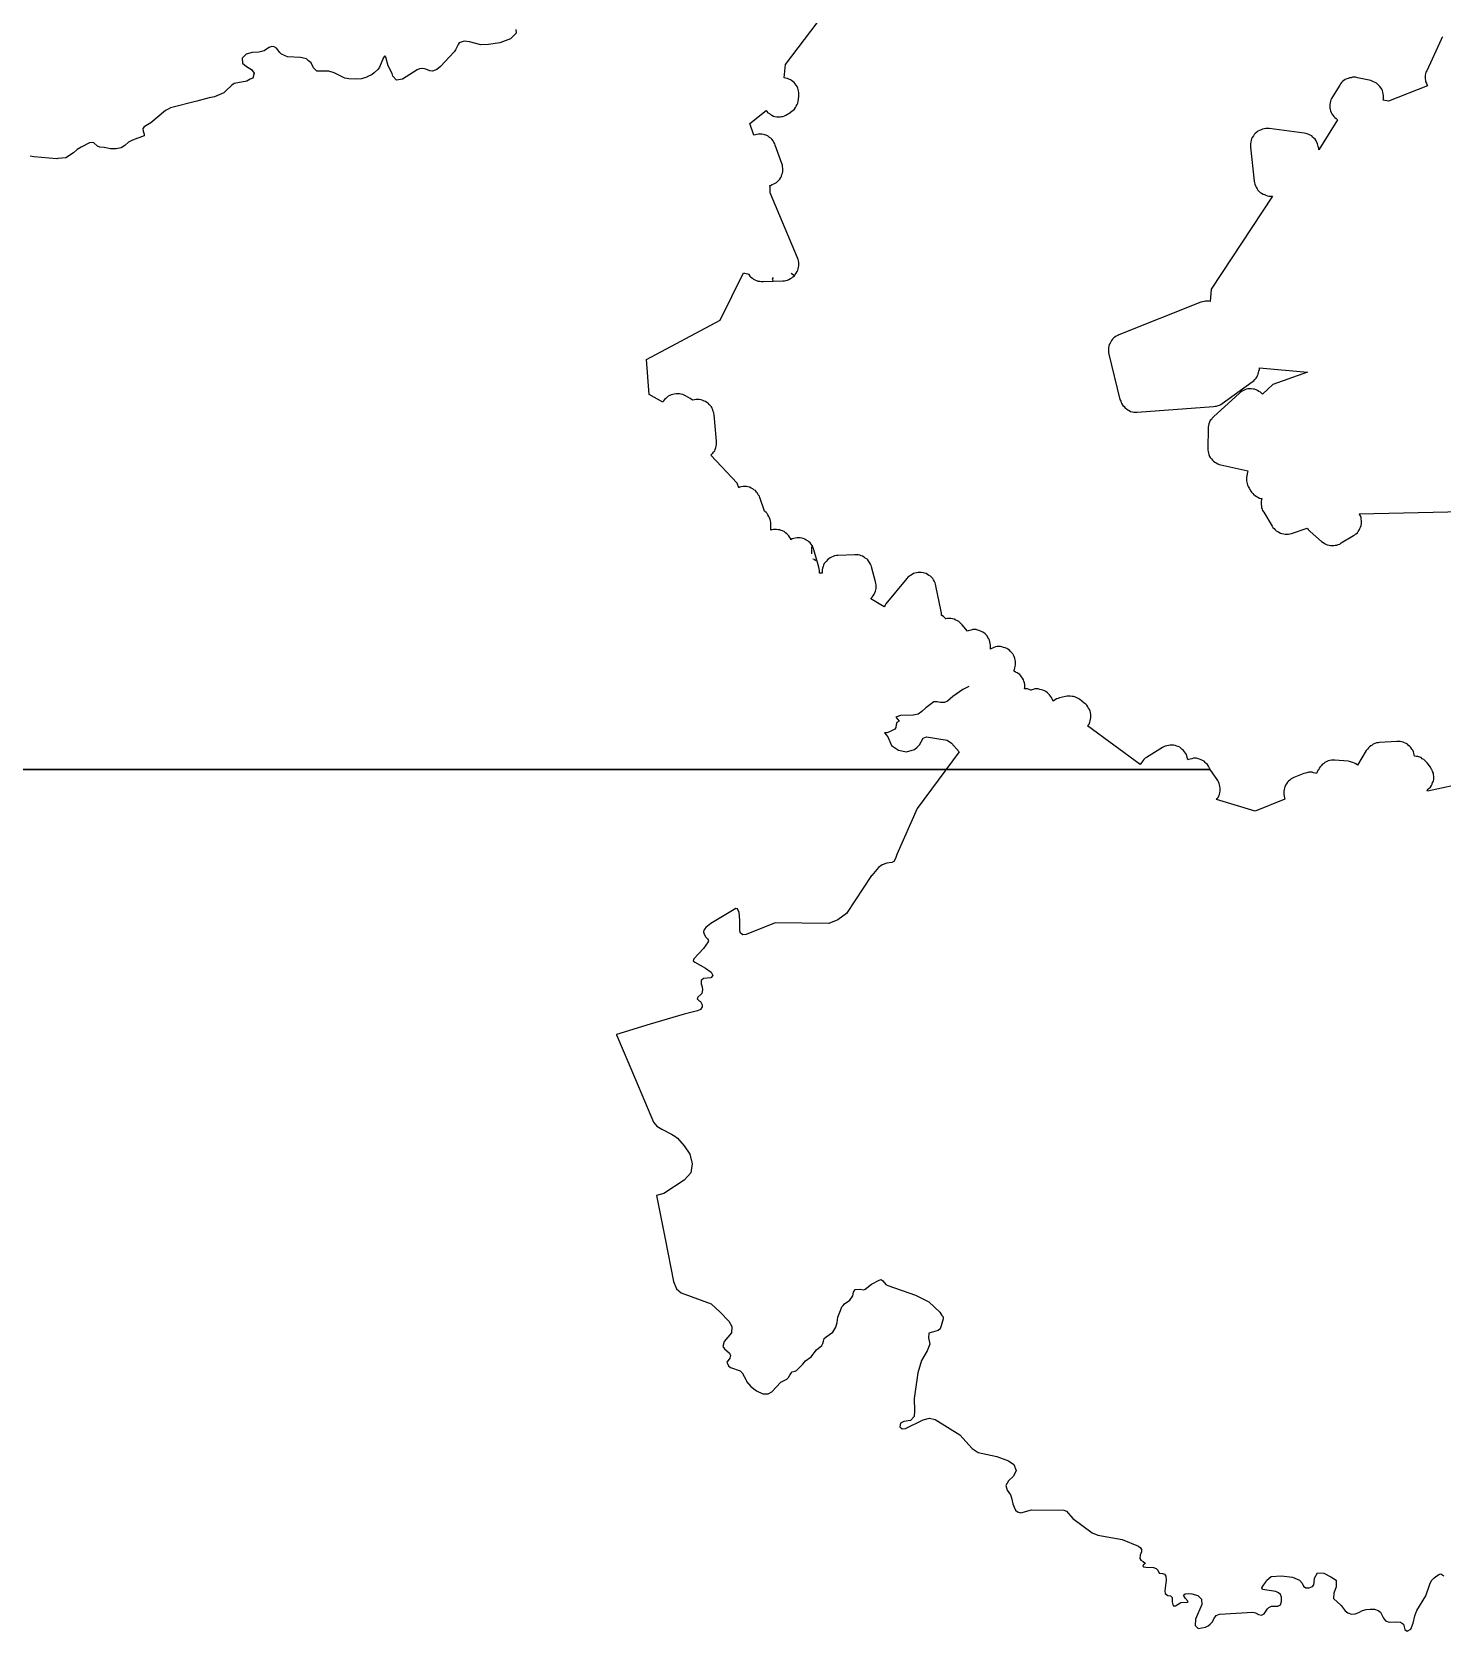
# Model space of a CAD drawing. Header units: metres. Extents: x 0 to 1325, y -1 to 773.
# Drawn here: x 817.72 to 855.96, y 176.7 to 220.07 of the extents above; entities that cross this region are included whole.
import ezdxf

# ---------------------------------------------------------------- set-up
doc = ezdxf.new("R2010")
doc.units = ezdxf.units.M

msp = doc.modelspace()

# ---------------------------------------------------------------- linework, layer by layer
at = {"layer": 'CUT'}
for points in [[(803.52, 200.068), (849.68, 200.068), (849.63, 200.158), (849.6, 200.198), (849.57, 200.228), (849.54, 200.258), (849.51, 200.288), (849.47, 200.308), (849.43, 200.328), (849.39, 200.348), (849.35, 200.358), (849.31, 200.368), (849.26, 200.368), (849.22, 200.368), (849.18, 200.358), (849.13, 200.348), (849.09, 200.338), (849.07, 200.328), (849.04, 200.428), (849.03, 200.468), (849.01, 200.508), (848.98, 200.548), (848.95, 200.578), (848.92, 200.608), (848.89, 200.638), (848.85, 200.668), (848.81, 200.688), (848.77, 200.698), (848.73, 200.718), (848.68, 200.728), (848.64, 200.728), (848.59, 200.728), (848.55, 200.718), (848.5, 200.708), (848.46, 200.698), (848.42, 200.678), (848.38, 200.658), (847.95, 200.388), (847.91, 200.368), (847.88, 200.338), (847.85, 200.298), (847.82, 200.268), (847.8, 200.228), (847.78, 200.198), (846.35, 201.248), (846.37, 201.268), (846.39, 201.298), (846.41, 201.348), (846.42, 201.388), (846.43, 201.428), (846.44, 201.478), (846.44, 201.518), (846.44, 201.558), (846.43, 201.608), (846.42, 201.648), (846.4, 201.688), (846.38, 201.728), (846.36, 201.768), (846.33, 201.808), (846.3, 201.838), (846.26, 201.868), (846.13, 201.968), (846.1, 201.988), (846.06, 202.008), (846.02, 202.028), (845.97, 202.048), (845.93, 202.048), (845.88, 202.058), (845.84, 202.058), (845.8, 202.058), (845.75, 202.048), (845.59, 202.008), (845.55, 201.988), (845.51, 201.978), (845.47, 201.958), (845.43, 201.928), (845.42, 201.918), (845.39, 201.978), (845.37, 202.018), (845.35, 202.058), (845.32, 202.088), (845.29, 202.118), (845.26, 202.148), (845.22, 202.178), (845.18, 202.198), (845.14, 202.218), (845.1, 202.228), (845.06, 202.238), (845.01, 202.248), (844.97, 202.248), (844.92, 202.248), (844.88, 202.238), (844.84, 202.228), (844.82, 202.218), (844.81, 202.218), (844.77, 202.238), (844.72, 202.248), (844.68, 202.248), (844.64, 202.248), (844.65, 202.288), (844.65, 202.328), (844.65, 202.368), (844.64, 202.418), (844.62, 202.458), (844.61, 202.498), (844.59, 202.538), (844.56, 202.578), (844.54, 202.608), (844.51, 202.638), (844.47, 202.668), (844.44, 202.688), (844.4, 202.708), (844.36, 202.728), (844.35, 202.738), (844.37, 202.778), (844.38, 202.818), (844.39, 202.858), (844.4, 202.908), (844.4, 202.948), (844.4, 202.998), (844.39, 203.038), (844.38, 203.078), (844.36, 203.128), (844.34, 203.168), (844.32, 203.198), (844.29, 203.238), (844.26, 203.268), (844.23, 203.298), (844.19, 203.328), (844.16, 203.348), (844.12, 203.368), (844.07, 203.378), (844.03, 203.388), (843.99, 203.398), (843.94, 203.398), (843.9, 203.398), (843.85, 203.388), (843.81, 203.378), (843.77, 203.358), (843.73, 203.338), (843.72, 203.328), (843.72, 203.348), (843.72, 203.398), (843.72, 203.438), (843.71, 203.478), (843.7, 203.528), (843.69, 203.568), (843.67, 203.608), (843.65, 203.648), (843.63, 203.688), (843.6, 203.718), (843.57, 203.748), (843.53, 203.778), (843.49, 203.798), (843.45, 203.818), (843.41, 203.838), (843.37, 203.848), (843.33, 203.858), (843.28, 203.858), (843.24, 203.858), (843.19, 203.848), (843.15, 203.838), (843.11, 203.828), (843.09, 203.818), (842.95, 203.988), (842.92, 204.018), (842.89, 204.048), (842.86, 204.078), (842.82, 204.098), (842.78, 204.118), (842.73, 204.138), (842.69, 204.148), (842.64, 204.158), (842.6, 204.158), (842.55, 204.158), (842.51, 204.148), (842.5, 204.158), (842.47, 204.188), (842.44, 204.218), (842.4, 204.238), (842.39, 204.238), (842.39, 204.258), (842.39, 204.308), (842.38, 204.348), (842.24, 205.048), (842.23, 205.088), (842.22, 205.128), (842.2, 205.168), (842.17, 205.208), (842.15, 205.248), (842.12, 205.278), (842.09, 205.308), (842.05, 205.328), (842.01, 205.358), (841.97, 205.378), (841.93, 205.388), (841.89, 205.398), (841.84, 205.408), (841.8, 205.408), (841.76, 205.408), (841.71, 205.398), (841.67, 205.388), (841.63, 205.378), (841.59, 205.358), (841.55, 205.328), (841.52, 205.308), (841.48, 205.278), (841.45, 205.248), (840.88, 204.558), (840.86, 204.518), (840.83, 204.478), (840.47, 204.698), (840.48, 204.708), (840.51, 204.738), (840.54, 204.778), (840.56, 204.818), (840.58, 204.858), (840.6, 204.898), (840.61, 204.938), (840.62, 204.978), (840.62, 205.028), (840.62, 205.068), (840.61, 205.118), (840.6, 205.158), (840.49, 205.558), (840.48, 205.598), (840.46, 205.638), (840.44, 205.678), (840.42, 205.708), (840.39, 205.748), (840.36, 205.778), (840.32, 205.798), (840.29, 205.828), (840.25, 205.848), (840.21, 205.858), (840.17, 205.878), (840.13, 205.888), (840.08, 205.888), (840.04, 205.888), (839.58, 205.868), (839.54, 205.868), (839.49, 205.858), (839.45, 205.838), (839.41, 205.828), (839.37, 205.808), (839.33, 205.778), (839.3, 205.748), (839.27, 205.718), (839.24, 205.688), (839.21, 205.648), (839.19, 205.608), (839.18, 205.568), (839.16, 205.528), (839.15, 205.478), (839.15, 205.438), (839.15, 205.388), (839.08, 205.388), (839.08, 205.418), (839.08, 205.458), (839.07, 205.508), (839.06, 205.548), (838.93, 206.018), (838.92, 206.058), (838.9, 206.098), (838.88, 206.138), (838.85, 206.178), (838.83, 206.208), (838.79, 206.238), (838.76, 206.268), (838.72, 206.288), (838.68, 206.308), (838.64, 206.328), (838.6, 206.338), (838.56, 206.348), (838.51, 206.348), (838.47, 206.348), (838.42, 206.338), (838.38, 206.328), (838.34, 206.318), (838.3, 206.298), (838.3, 206.318), (838.28, 206.358), (838.25, 206.398), (838.22, 206.428), (838.19, 206.458), (838.16, 206.488), (838.12, 206.518), (838.08, 206.538), (838.04, 206.548), (838, 206.568), (837.96, 206.568), (837.91, 206.578), (837.87, 206.578), (837.83, 206.578), (837.78, 206.568), (837.76, 206.558), (837.76, 206.718), (837.76, 206.758), (837.75, 206.808), (837.74, 206.848), (837.72, 206.888), (837.71, 206.928), (837.68, 206.968), (837.66, 207.008), (837.63, 207.038), (837.59, 207.068), (837.46, 207.438), (837.45, 207.478), (837.42, 207.518), (837.4, 207.558), (837.37, 207.588), (837.34, 207.628), (837.3, 207.648), (837.27, 207.678), (837.23, 207.698), (837.18, 207.718), (837.14, 207.728), (837.1, 207.738), (837.05, 207.738), (837.01, 207.738), (836.96, 207.728), (836.92, 207.718), (836.89, 207.708), (836.85, 207.828), (836.13, 208.588), (836.15, 208.608), (836.18, 208.638), (836.21, 208.678), (836.24, 208.708), (836.25, 208.748), (836.27, 208.798), (836.28, 208.838), (836.29, 208.878), (836.29, 208.928), (836.29, 208.968), (836.22, 209.688), (836.21, 209.738), (836.2, 209.778), (836.19, 209.818), (836.17, 209.858), (836.15, 209.898), (836.12, 209.928), (836.09, 209.968), (836.06, 209.998), (836.02, 210.018), (835.99, 210.048), (835.95, 210.058), (835.9, 210.078), (835.86, 210.088), (835.82, 210.098), (835.77, 210.098), (835.73, 210.098), (835.69, 210.088), (835.64, 210.078), (835.6, 210.108), (835.57, 210.128), (835.45, 210.198), (835.41, 210.218), (835.37, 210.238), (835.32, 210.248), (835.28, 210.258), (835.23, 210.258), (835.19, 210.258), (835.14, 210.248), (835.1, 210.238), (835.06, 210.228), (835.02, 210.208), (834.98, 210.188), (834.94, 210.158), (834.91, 210.128), (834.88, 210.098), (834.85, 210.068), (834.83, 210.028), (834.46, 210.238), (834.39, 211.188), (836.39, 212.248), (837.02, 213.538), (837.05, 213.528), (837.09, 213.518), (837.14, 213.508), (837.15, 213.508), (837.16, 213.488), (837.19, 213.448), (837.22, 213.418), (837.26, 213.388), (837.29, 213.368), (837.33, 213.348), (837.37, 213.328), (837.41, 213.308), (837.46, 213.308), (837.5, 213.298), (837.55, 213.298), (838.09, 213.318), (838.13, 213.318), (838.17, 213.328), (838.21, 213.338), (838.25, 213.358), (838.29, 213.378), (838.33, 213.398), (838.36, 213.428), (838.4, 213.458), (838.42, 213.488), (838.45, 213.528), (838.47, 213.568), (838.49, 213.608), (838.5, 213.648), (838.51, 213.688), (838.52, 213.728), (838.52, 213.778), (838.52, 213.818), (838.51, 213.858), (838.5, 213.898), (838.48, 213.938), (837.74, 215.708), (837.74, 215.818), (837.74, 215.858), (837.73, 215.908), (837.75, 215.908), (837.8, 215.928), (837.84, 215.948), (837.88, 215.968), (837.91, 215.988), (837.95, 216.018), (837.98, 216.048), (838, 216.078), (838.03, 216.118), (838.05, 216.158), (838.06, 216.198), (838.08, 216.238), (838.09, 216.288), (838.09, 216.328), (838.09, 216.368), (838.08, 216.418), (838.08, 216.458), (838.06, 216.498), (837.88, 216.998), (837.87, 217.038), (837.84, 217.078), (837.82, 217.118), (837.79, 217.158), (837.76, 217.188), (837.72, 217.208), (837.69, 217.238), (837.65, 217.258), (837.6, 217.278), (837.56, 217.288), (837.52, 217.298), (837.47, 217.298), (837.43, 217.298), (837.38, 217.288), (837.34, 217.278), (837.31, 217.268), (837.3, 217.268), (837.19, 217.588), (837.63, 217.938), (837.65, 217.908), (837.68, 217.878), (837.72, 217.858), (837.75, 217.828), (837.79, 217.808), (837.83, 217.788), (837.87, 217.778), (837.92, 217.768), (837.96, 217.768), (838.01, 217.768), (838.05, 217.778), (838.09, 217.778), (838.13, 217.798), (838.17, 217.808), (838.21, 217.838), (838.25, 217.858), (838.33, 217.918), (838.37, 217.948), (838.4, 217.978), (838.43, 218.018), (838.45, 218.058), (838.47, 218.098), (838.49, 218.138), (838.5, 218.188), (838.51, 218.238), (838.52, 218.338), (838.52, 218.378), (838.52, 218.418), (838.51, 218.468), (838.5, 218.508), (838.49, 218.548), (838.47, 218.588), (838.45, 218.628), (838.42, 218.658), (838.39, 218.698), (838.36, 218.728), (838.32, 218.748), (838.29, 218.768), (838.25, 218.788), (838.21, 218.808), (838.16, 218.818), (838.12, 218.828), (838.16, 219.188), (840.59, 222.398)], [(855.99, 219.938), (855.96, 219.908), (855.94, 219.868), (855.55, 219.018), (855.53, 218.978), (855.52, 218.938), (855.51, 218.888), (855.51, 218.848), (855.51, 218.798), (855.52, 218.758), (855.52, 218.718), (855.54, 218.678), (855.55, 218.638), (855.57, 218.608), (854.51, 218.188), (854.37, 218.218), (854.38, 218.258), (854.38, 218.298), (854.38, 218.348), (854.37, 218.388), (854.36, 218.428), (854.35, 218.478), (854.33, 218.518), (854.31, 218.548), (854.28, 218.588), (854.25, 218.618), (854.22, 218.648), (854.19, 218.678), (854.15, 218.698), (854.11, 218.718), (854.07, 218.738), (854.03, 218.748), (853.67, 218.828), (853.63, 218.838), (853.58, 218.838), (853.54, 218.838), (853.5, 218.828), (853.46, 218.828), (853.42, 218.808), (853.38, 218.798), (853.34, 218.778), (853.3, 218.748), (853.27, 218.728), (853.24, 218.698), (853.21, 218.658), (853.19, 218.628), (852.99, 218.308), (852.97, 218.268), (852.95, 218.228), (852.94, 218.188), (852.93, 218.148), (852.92, 218.098), (852.92, 218.058), (852.92, 218.008), (852.93, 217.968), (852.94, 217.928), (852.96, 217.888), (852.98, 217.848), (853, 217.808), (853.03, 217.778), (853.06, 217.748), (853.09, 217.718), (853.13, 217.688), (852.62, 216.868), (852.62, 216.918), (852.61, 216.958), (852.6, 216.998), (852.59, 217.038), (852.57, 217.078), (852.55, 217.118), (852.52, 217.158), (852.49, 217.188), (852.46, 217.218), (852.43, 217.248), (852.39, 217.268), (852.35, 217.288), (852.31, 217.308), (852.27, 217.318), (852.23, 217.328), (851.28, 217.448), (851.23, 217.448), (851.19, 217.448), (851.14, 217.438), (851.1, 217.428), (851.06, 217.418), (851.01, 217.398), (850.97, 217.378), (850.94, 217.348), (850.9, 217.318), (850.87, 217.288), (850.85, 217.248), (850.82, 217.208), (850.8, 217.168), (850.79, 217.128), (850.78, 217.088), (850.77, 217.038), (850.77, 216.998), (850.77, 216.948), (850.87, 216.018), (850.88, 215.978), (850.89, 215.938), (850.91, 215.898), (850.92, 215.858), (850.95, 215.818), (850.97, 215.778), (851, 215.748), (851.03, 215.718), (851.07, 215.698), (851.11, 215.668), (851.15, 215.658), (851.19, 215.638), (851.23, 215.628), (851.27, 215.618), (851.32, 215.618), (851.36, 215.618), (851.37, 215.618), (849.7, 213.088), (849.68, 212.758), (849.64, 212.768), (849.59, 212.768), (849.55, 212.768), (849.51, 212.758), (849.47, 212.748), (849.42, 212.738), (847.2, 211.858), (847.17, 211.838), (847.13, 211.818), (847.09, 211.788), (847.06, 211.768), (847.03, 211.738), (847, 211.698), (846.98, 211.668), (846.96, 211.628), (846.94, 211.588), (846.93, 211.548), (846.92, 211.498), (846.92, 211.458), (846.92, 211.418), (846.92, 211.378), (846.93, 211.328), (847.23, 210.098), (847.25, 210.058), (847.26, 210.018), (847.28, 209.978), (847.31, 209.938), (847.34, 209.908), (847.37, 209.868), (847.41, 209.848), (847.44, 209.818), (847.48, 209.798), (847.52, 209.778), (847.57, 209.768), (847.61, 209.758), (847.66, 209.758), (847.7, 209.758), (849.77, 209.908), (849.81, 209.918), (849.85, 209.918), (849.89, 209.938), (849.93, 209.948), (849.97, 209.968), (850, 209.988), (850.82, 210.578), (850.86, 210.608), (850.89, 210.638), (850.92, 210.678), (850.94, 210.708), (850.96, 210.748), (850.98, 210.788), (850.99, 210.828), (851, 210.868), (851.01, 210.918), (851.01, 210.958), (852.32, 210.838), (851.38, 210.508), (851.1, 210.248), (851.07, 210.268), (851.04, 210.298), (851, 210.318), (850.96, 210.348), (850.92, 210.358), (850.88, 210.378), (850.84, 210.378), (850.79, 210.388), (850.75, 210.388), (850.7, 210.388), (850.66, 210.378), (850.62, 210.358), (850.58, 210.348), (850.54, 210.328), (850.5, 210.298), (850.47, 210.268), (849.77, 209.628), (849.73, 209.598), (849.71, 209.558), (849.68, 209.528), (849.66, 209.488), (849.64, 209.438), (849.63, 209.398), (849.62, 209.348), (849.62, 209.308), (849.61, 208.778), (849.61, 208.728), (849.62, 208.688), (849.63, 208.648), (849.64, 208.608), (849.66, 208.558), (849.68, 208.528), (849.71, 208.488), (849.74, 208.458), (849.77, 208.428), (849.8, 208.398), (849.84, 208.378), (849.88, 208.358), (849.92, 208.338), (849.97, 208.328), (850.7, 208.168), (850.69, 208.128), (850.67, 208.028), (850.66, 207.988), (850.66, 207.938), (850.66, 207.898), (850.67, 207.858), (850.68, 207.818), (850.69, 207.778), (850.71, 207.738), (850.73, 207.698), (850.78, 207.618), (850.8, 207.588), (850.83, 207.548), (850.86, 207.518), (850.9, 207.498), (850.93, 207.468), (850.97, 207.448), (851.01, 207.428), (851.05, 207.418), (851.08, 207.418), (851.08, 207.408), (851.07, 207.378), (851.06, 207.338), (851.06, 207.298), (851.06, 207.248), (851.07, 207.208), (851.07, 207.168), (851.09, 207.128), (851.1, 207.088), (851.13, 207.048), (851.36, 206.668), (851.38, 206.628), (851.41, 206.598), (851.44, 206.568), (851.47, 206.538), (851.51, 206.518), (851.54, 206.498), (851.58, 206.478), (851.62, 206.468), (851.67, 206.458), (851.71, 206.448), (851.75, 206.448), (851.8, 206.448), (851.84, 206.458), (851.88, 206.468), (852.31, 206.608), (852.33, 206.578), (852.36, 206.548), (852.39, 206.518), (852.7, 206.248), (852.74, 206.218), (852.78, 206.198), (852.81, 206.178), (852.85, 206.158), (852.9, 206.148), (852.94, 206.138), (852.98, 206.138), (853.03, 206.138), (853.07, 206.148), (853.11, 206.148), (853.15, 206.168), (853.19, 206.178), (853.23, 206.208), (853.56, 206.408), (853.6, 206.428), (853.63, 206.458), (853.67, 206.488), (853.69, 206.518), (853.72, 206.558), (853.74, 206.598), (853.75, 206.638), (853.77, 206.678), (853.78, 206.728), (853.78, 206.768), (853.78, 206.818), (853.77, 206.858), (853.77, 206.898), (853.75, 206.948), (853.73, 206.988), (853.72, 206.998), (858.53, 207.108)], [(857.76, 199.948), (855.57, 199.478), (855.56, 199.498), (855.59, 199.528), (855.62, 199.558), (855.65, 199.588), (855.68, 199.628), (855.7, 199.668), (855.71, 199.708), (855.73, 199.748), (855.74, 199.798), (855.74, 199.838), (855.74, 199.878), (855.73, 199.928), (855.73, 199.968), (855.71, 200.008), (855.7, 200.048), (855.68, 200.068), (855.67, 200.088), (855.65, 200.128), (855.65, 200.128), (855.56, 200.248), (855.53, 200.278), (855.5, 200.308), (855.47, 200.338), (855.43, 200.358), (855.4, 200.388), (855.36, 200.398), (855.31, 200.418), (855.27, 200.418), (855.23, 200.428), (855.22, 200.428), (855.21, 200.458), (855.2, 200.508), (855.19, 200.548), (855.17, 200.588), (855.15, 200.618), (855.12, 200.658), (855.09, 200.688), (855.06, 200.718), (855.03, 200.748), (854.99, 200.768), (854.95, 200.788), (854.91, 200.808), (854.87, 200.818), (854.83, 200.828), (854.78, 200.828), (854.74, 200.828), (854.27, 200.798), (854.23, 200.788), (854.19, 200.788), (854.14, 200.768), (854.1, 200.748), (854.07, 200.728), (854.03, 200.708), (854, 200.678), (853.97, 200.648), (853.94, 200.618), (853.91, 200.578), (853.67, 200.178), (853.66, 200.188), (853.63, 200.218), (853.59, 200.238), (853.55, 200.258), (853.51, 200.268), (853.46, 200.278), (853.42, 200.288), (853.06, 200.318), (853.01, 200.318), (852.97, 200.318), (852.92, 200.308), (852.88, 200.298), (852.84, 200.278), (852.79, 200.258), (852.76, 200.228), (852.72, 200.208), (852.69, 200.168), (852.66, 200.138), (852.63, 200.098), (852.62, 200.068), (852.61, 200.058), (852.56, 199.958), (852.52, 199.968), (852.48, 199.978), (852.44, 199.988), (852.39, 199.988), (852.35, 199.988), (852.3, 199.978), (852.26, 199.968), (852.22, 199.958), (851.95, 199.848), (851.91, 199.828), (851.87, 199.808), (851.84, 199.778), (851.8, 199.748), (851.77, 199.718), (851.75, 199.678), (851.72, 199.638), (851.7, 199.598), (851.69, 199.558), (851.68, 199.518), (851.67, 199.478), (851.67, 199.428), (851.67, 199.388), (851.68, 199.338), (851.69, 199.298), (851.7, 199.258), (850.9, 198.938), (849.85, 199.248), (849.87, 199.278), (849.89, 199.308), (849.91, 199.348), (849.93, 199.388), (849.94, 199.438), (849.95, 199.478), (849.95, 199.518), (849.95, 199.568), (849.94, 199.608), (849.93, 199.648), (849.92, 199.688), (849.9, 199.728), (849.88, 199.768), (849.68, 200.068), (803.52, 200.068)]]:
    msp.add_lwpolyline(points, dxfattribs=at)
at = {"layer": 'SCORE'}
for points in [[(830.85, 220.038), (830.7, 219.878)], [(830.84, 220.138), (830.85, 220.038)], [(823.53, 219.468), (823.42, 219.358)], [(823.69, 219.508), (823.53, 219.468)], [(823.87, 219.518), (823.69, 219.508)], [(824.02, 219.558), (823.87, 219.518)], [(824.11, 219.618), (824.02, 219.558)], [(824.15, 219.648), (824.11, 219.618)], [(824.22, 219.678), (824.15, 219.648)], [(824.29, 219.668), (824.22, 219.678)], [(824.35, 219.628), (824.29, 219.668)], [(824.44, 219.508), (824.35, 219.628)], [(824.49, 219.468), (824.44, 219.508)], [(824.65, 219.398), (824.49, 219.468)], [(829.17, 219.528), (828.8, 219.128)], [(829.21, 219.588), (829.17, 219.528)], [(829.23, 219.638), (829.21, 219.588)], [(829.28, 219.728), (829.23, 219.638)], [(829.31, 219.778), (829.28, 219.728)], [(829.44, 219.818), (829.31, 219.778)], [(829.59, 219.798), (829.44, 219.818)], [(829.89, 219.718), (829.59, 219.798)], [(830.1, 219.728), (829.89, 219.718)], [(830.41, 219.778), (830.1, 219.728)], [(830.7, 219.878), (830.41, 219.778)], [(823.42, 219.358), (823.43, 219.218)], [(823.43, 219.218), (823.54, 219.128)], [(823.54, 219.128), (823.67, 219.048)], [(823.67, 219.048), (823.75, 218.948)], [(825, 219.378), (824.65, 219.398)], [(825.13, 219.348), (825, 219.378)], [(825.17, 219.338), (825.13, 219.348)], [(825.22, 219.288), (825.17, 219.338)], [(825.29, 219.228), (825.22, 219.288)], [(825.36, 219.098), (825.29, 219.228)], [(825.45, 219.008), (825.36, 219.098)], [(827.11, 219.058), (827, 218.958)], [(827.15, 219.118), (827.11, 219.058)], [(827.25, 219.378), (827.15, 219.118)], [(827.29, 219.418), (827.25, 219.378)], [(827.32, 219.388), (827.29, 219.418)], [(827.38, 219.148), (827.32, 219.388)], [(827.49, 218.938), (827.38, 219.148)], [(828.17, 219.038), (827.77, 218.788)], [(828.23, 219.068), (828.17, 219.038)], [(828.3, 219.078), (828.23, 219.068)], [(828.37, 219.068), (828.3, 219.078)], [(828.4, 219.058), (828.37, 219.068)], [(828.51, 219.018), (828.4, 219.058)], [(828.7, 219.048), (828.58, 219.008)], [(828.8, 219.128), (828.7, 219.048)], [(823.14, 218.628), (822.98, 218.468)], [(823.2, 218.668), (823.14, 218.628)], [(823.55, 218.738), (823.2, 218.668)], [(823.64, 218.788), (823.55, 218.738)], [(823.71, 218.818), (823.64, 218.788)], [(823.75, 218.948), (823.71, 218.818)], [(825.77, 219.008), (825.45, 219.008)], [(825.92, 218.958), (825.77, 219.008)], [(826.21, 218.818), (825.92, 218.958)], [(826.31, 218.798), (826.21, 218.818)], [(826.5, 218.788), (826.31, 218.798)], [(826.66, 218.798), (826.5, 218.788)], [(826.8, 218.838), (826.66, 218.798)], [(826.81, 218.848), (826.8, 218.838)], [(826.95, 218.918), (826.81, 218.848)], [(827, 218.958), (826.95, 218.918)], [(827.51, 218.868), (827.49, 218.938)], [(827.61, 218.758), (827.51, 218.868)], [(827.77, 218.788), (827.61, 218.758)], [(828.58, 219.008), (828.51, 219.018)], [(822.19, 218.188), (821.48, 218.008)], [(822.53, 218.278), (822.19, 218.188)], [(822.67, 218.308), (822.53, 218.278)], [(822.92, 218.418), (822.67, 218.308)], [(822.98, 218.468), (822.92, 218.418)], [(821.34, 217.938), (820.94, 217.608)], [(821.41, 217.978), (821.34, 217.938)], [(821.48, 218.008), (821.41, 217.978)], [(820.76, 217.498), (820.73, 217.448)], [(820.73, 217.448), (820.74, 217.378)], [(820.74, 217.378), (820.76, 217.298)], [(820.94, 217.608), (820.76, 217.498)], [(820.76, 217.298), (820.76, 217.248)], [(818.95, 216.878), (818.85, 216.788)], [(819.05, 216.948), (818.95, 216.878)], [(819.28, 217.058), (819.05, 216.948)], [(819.35, 217.068), (819.28, 217.058)], [(819.4, 217.058), (819.35, 217.068)], [(819.5, 216.968), (819.4, 217.058)], [(819.56, 216.948), (819.5, 216.968)], [(819.68, 216.938), (819.56, 216.948)], [(819.85, 216.898), (819.68, 216.938)], [(820, 216.898), (819.85, 216.898)], [(820.14, 216.928), (820, 216.898)], [(820.24, 216.988), (820.14, 216.928)], [(820.34, 217.078), (820.24, 216.988)], [(820.45, 217.138), (820.34, 217.078)], [(820.76, 217.248), (820.45, 217.138)], [(817.77, 216.678), (817.67, 216.698)], [(818.39, 216.628), (817.77, 216.678)], [(818.42, 216.638), (818.39, 216.628)], [(818.64, 216.658), (818.42, 216.638)], [(818.85, 216.788), (818.64, 216.658)], [(837.82, 213.408), (837.8, 213.368), (837.82, 213.308), (838.09, 213.318), (838.13, 213.318), (838.17, 213.328), (838.21, 213.338), (838.25, 213.358), (838.29, 213.378), (838.33, 213.398), (838.36, 213.428), (838.4, 213.458), (838.31, 213.518)], [(839.01, 205.738), (838.93, 206.018), (838.92, 206.058), (838.9, 206.098), (838.88, 206.138), (838.86, 206.078), (838.86, 206.028), (838.86, 205.958), (838.86, 205.918)], [(838.9, 205.778), (838.94, 205.768), (838.97, 205.728)], [(842.97, 202.238), (842.7, 202.048)], [(843.13, 202.318), (842.97, 202.238)], [(841.96, 201.738), (841.86, 201.638)], [(842.18, 201.898), (841.96, 201.738)], [(842.27, 201.898), (842.18, 201.898)], [(842.36, 201.878), (842.27, 201.898)], [(842.47, 201.878), (842.36, 201.878)], [(842.55, 201.918), (842.47, 201.878)], [(842.7, 202.048), (842.55, 201.918)], [(841.28, 201.528), (841.15, 201.488)], [(841.15, 201.488), (841.24, 201.378)], [(841.16, 201.278), (841.15, 201.208)], [(841.18, 201.338), (841.16, 201.278)], [(841.24, 201.378), (841.18, 201.338)], [(841.62, 201.538), (841.28, 201.528)], [(841.76, 201.568), (841.62, 201.538)], [(841.86, 201.638), (841.76, 201.568)], [(840.91, 201.058), (840.84, 201.058)], [(840.84, 201.058), (840.93, 200.948)], [(840.98, 201.088), (840.91, 201.058)], [(840.93, 200.948), (841.03, 200.718)], [(841.12, 201.158), (840.98, 201.088)], [(841.15, 201.208), (841.12, 201.158)], [(841.79, 200.738), (841.89, 200.918)], [(841.89, 200.918), (841.98, 200.948)], [(841.98, 200.948), (842.54, 200.858)], [(842.54, 200.858), (842.66, 200.778)], [(841.03, 200.718), (841.22, 200.588)], [(841.22, 200.588), (841.44, 200.548)], [(841.44, 200.548), (841.66, 200.608)], [(841.66, 200.608), (841.73, 200.668)], [(841.73, 200.668), (841.79, 200.738)], [(842.87, 200.548), (841.73, 199.008)], [(842.66, 200.778), (842.87, 200.548)], [(841.73, 199.008), (841.18, 197.758)], [(840.68, 197.408), (840.5, 197.188)], [(840.78, 197.478), (840.68, 197.408)], [(840.91, 197.528), (840.78, 197.478)], [(841.04, 197.538), (840.91, 197.528)], [(841.1, 197.568), (841.04, 197.538)], [(841.14, 197.648), (841.1, 197.568)], [(841.18, 197.758), (841.14, 197.648)], [(840.49, 197.188), (839.81, 196.158)], [(840.5, 197.188), (840.49, 197.188)], [(836.81, 196.298), (836.13, 195.888)], [(836.86, 196.288), (836.81, 196.298)], [(836.9, 196.188), (836.86, 196.288)], [(836.92, 195.978), (836.9, 196.188)], [(839.81, 196.158), (839.58, 195.988)], [(835.94, 195.708), (835.93, 195.658)], [(835.93, 195.658), (835.95, 195.598)], [(836, 195.778), (835.94, 195.708)], [(836.13, 195.888), (836, 195.778)], [(836.92, 195.688), (836.92, 195.978)], [(836.94, 195.628), (836.92, 195.688)], [(837, 195.578), (836.94, 195.628)], [(837.88, 195.908), (837.09, 195.588)], [(839.33, 195.888), (837.88, 195.908)], [(839.58, 195.988), (839.33, 195.888)], [(835.93, 195.208), (835.67, 194.928)], [(836.06, 195.388), (835.93, 195.208)], [(835.95, 195.598), (836, 195.518)], [(836, 195.518), (836.02, 195.488)], [(836.02, 195.488), (836.04, 195.468)], [(836.04, 195.468), (836.06, 195.448)], [(836.06, 195.448), (836.07, 195.418)], [(836.07, 195.418), (836.06, 195.388)], [(837.09, 195.588), (837, 195.578)], [(835.67, 194.928), (835.65, 194.878)], [(835.65, 194.878), (835.7, 194.838)], [(835.7, 194.838), (835.99, 194.678)], [(835.93, 194.398), (835.87, 194.338)], [(835.87, 194.338), (835.87, 194.248)], [(836.13, 194.418), (835.93, 194.398)], [(835.99, 194.678), (836.14, 194.568)], [(836.19, 194.478), (836.13, 194.418)], [(836.14, 194.568), (836.19, 194.478)], [(835.78, 193.888), (835.76, 193.848)], [(835.86, 193.958), (835.78, 193.888)], [(835.89, 193.988), (835.86, 193.958)], [(835.87, 194.248), (835.9, 194.168)], [(835.91, 194.088), (835.89, 193.988)], [(835.9, 194.168), (835.91, 194.088)], [(835.77, 193.518), (835.41, 193.428)], [(835.76, 193.848), (835.79, 193.818)], [(835.85, 193.558), (835.77, 193.518)], [(835.79, 193.818), (835.82, 193.788)], [(835.82, 193.788), (835.85, 193.768)], [(835.85, 193.768), (835.9, 193.678)], [(835.9, 193.628), (835.85, 193.558)], [(835.9, 193.678), (835.9, 193.668)], [(835.9, 193.668), (835.9, 193.628)], [(834.49, 193.158), (833.57, 192.878)], [(835.41, 193.428), (834.49, 193.158)], [(833.57, 192.878), (833.57, 192.868)], [(833.57, 192.868), (834.09, 191.658)], [(834.09, 191.658), (834.58, 190.498)], [(834.58, 190.498), (834.67, 190.388)], [(834.67, 190.388), (834.8, 190.308)], [(834.8, 190.308), (835.07, 190.178)], [(835.07, 190.178), (835.16, 190.118)], [(835.16, 190.118), (835.23, 190.068)], [(835.23, 190.068), (835.41, 189.858)], [(835.41, 189.858), (835.56, 189.628)], [(835.56, 189.628), (835.63, 189.368)], [(835.59, 189.128), (835.41, 188.928)], [(835.63, 189.368), (835.59, 189.128)], [(835.41, 188.928), (834.86, 188.568)], [(834.86, 188.568), (834.66, 188.508)], [(834.66, 188.508), (834.89, 187.338)], [(834.89, 187.338), (835.12, 186.178)], [(835.12, 186.178), (835.2, 185.978)], [(840.32, 185.968), (840.49, 186.108)], [(840.49, 186.108), (840.7, 186.218)], [(840.7, 186.218), (840.75, 186.228)], [(840.75, 186.228), (840.8, 186.198)], [(840.8, 186.198), (840.88, 186.098)], [(840.88, 186.098), (840.93, 186.068)], [(840.93, 186.068), (841.68, 185.808)], [(835.2, 185.978), (835.33, 185.868)], [(835.33, 185.868), (836.14, 185.568)], [(839.76, 185.568), (839.9, 185.668)], [(839.9, 185.668), (839.98, 185.788)], [(839.98, 185.788), (840, 185.888)], [(840, 185.888), (840.05, 185.958)], [(840.05, 185.958), (840.18, 185.968)], [(840.18, 185.968), (840.28, 185.948)], [(840.28, 185.948), (840.32, 185.968)], [(841.68, 185.808), (842.05, 185.628)], [(842.05, 185.628), (842.34, 185.348)], [(836.14, 185.568), (836.39, 185.348)], [(836.39, 185.348), (836.62, 185.098)], [(839.56, 185.068), (839.58, 185.208)], [(839.58, 185.208), (839.63, 185.348)], [(839.63, 185.348), (839.65, 185.388)], [(839.65, 185.388), (839.69, 185.488)], [(839.69, 185.488), (839.72, 185.528)], [(839.72, 185.528), (839.76, 185.568)], [(842.34, 185.348), (842.4, 185.258)], [(842.4, 185.258), (842.43, 185.218)], [(842.43, 185.218), (842.43, 185.168)], [(836.69, 184.788), (836.49, 184.548)], [(836.62, 185.098), (836.7, 184.958)], [(836.7, 184.958), (836.69, 184.788)], [(839.26, 184.678), (839.44, 184.808)], [(839.44, 184.808), (839.52, 184.938)], [(839.52, 184.938), (839.56, 185.068)], [(842.05, 184.778), (842.04, 184.648)], [(842.3, 184.848), (842.05, 184.778)], [(842.35, 184.898), (842.3, 184.848)], [(842.38, 184.978), (842.35, 184.898)], [(842.43, 185.168), (842.38, 184.978)], [(836.49, 184.548), (836.46, 184.418)], [(836.46, 184.418), (836.5, 184.348)], [(836.5, 184.348), (836.64, 184.238)], [(838.85, 184.138), (839, 184.328)], [(839, 184.328), (839.14, 184.438)], [(839.14, 184.438), (839.17, 184.498)], [(839.17, 184.498), (839.19, 184.558)], [(839.19, 184.558), (839.21, 184.628)], [(839.21, 184.628), (839.26, 184.678)], [(842.07, 184.478), (842, 184.298)], [(842.04, 184.648), (842.07, 184.478)], [(836.6, 184.038), (836.57, 183.988)], [(836.57, 183.988), (836.61, 183.888)], [(836.65, 184.098), (836.6, 184.038)], [(836.64, 184.238), (836.67, 184.168)], [(836.67, 184.168), (836.65, 184.098)], [(838.46, 183.768), (838.63, 183.938)], [(838.63, 183.938), (838.7, 184.028)], [(838.7, 184.028), (838.85, 184.138)], [(841.85, 184.038), (841.75, 183.698)], [(842, 184.298), (841.85, 184.038)], [(836.61, 183.888), (836.67, 183.848)], [(836.67, 183.848), (836.93, 183.758)], [(836.93, 183.758), (836.98, 183.698)], [(836.98, 183.698), (837.09, 183.498)], [(837.09, 183.498), (837.1, 183.468)], [(837.1, 183.468), (837.22, 183.328)], [(838.03, 183.448), (838.19, 183.528)], [(838.19, 183.528), (838.24, 183.578)], [(838.24, 183.578), (838.28, 183.638)], [(838.28, 183.638), (838.31, 183.688)], [(838.31, 183.688), (838.34, 183.728)], [(838.34, 183.728), (838.42, 183.748)], [(838.42, 183.748), (838.46, 183.768)], [(841.75, 183.698), (841.65, 183.008)], [(837.22, 183.328), (837.37, 183.208)], [(837.37, 183.208), (837.54, 183.128)], [(837.54, 183.128), (837.69, 183.128)], [(837.69, 183.128), (837.79, 183.188)], [(837.79, 183.188), (838.03, 183.448)], [(841.65, 183.008), (841.66, 182.668)], [(841.66, 182.668), (841.65, 182.518)], [(841.28, 182.338), (841.26, 182.238)], [(841.26, 182.238), (841.32, 182.178)], [(841.37, 182.378), (841.28, 182.338)], [(841.32, 182.178), (841.41, 182.188)], [(841.55, 182.408), (841.37, 182.378)], [(841.41, 182.188), (841.89, 182.428)], [(841.65, 182.518), (841.55, 182.408)], [(841.89, 182.428), (842.06, 182.468)], [(842.06, 182.468), (842.22, 182.438)], [(842.22, 182.438), (842.89, 182.018)], [(842.89, 182.018), (843.22, 181.648)], [(843.22, 181.648), (843.38, 181.538)], [(843.38, 181.538), (843.89, 181.428)], [(843.89, 181.428), (844.21, 181.318)], [(844.21, 181.318), (844.35, 181.218)], [(844.34, 180.898), (844.21, 180.768)], [(844.41, 181.048), (844.34, 180.898)], [(844.35, 181.218), (844.41, 181.048)], [(844.21, 180.768), (844.13, 180.648)], [(844.13, 180.648), (844.17, 180.518)], [(844.17, 180.518), (844.26, 180.388)], [(844.26, 180.388), (844.29, 180.308)], [(844.29, 180.308), (844.32, 180.148)], [(844.32, 180.148), (844.36, 180.058)], [(844.36, 180.058), (844.4, 179.978)], [(844.54, 179.908), (844.83, 179.988)], [(844.83, 179.988), (845.71, 179.978)], [(844.4, 179.978), (844.45, 179.928)], [(844.45, 179.928), (844.54, 179.908)], [(845.71, 179.978), (845.78, 179.948)], [(845.78, 179.948), (845.95, 179.748)], [(845.95, 179.748), (846.48, 179.358)], [(846.48, 179.358), (846.63, 179.298)], [(846.63, 179.298), (847.29, 179.178)], [(847.29, 179.178), (847.73, 178.998)], [(847.73, 178.998), (847.79, 178.958)], [(847.78, 178.758), (847.77, 178.668)], [(847.81, 178.848), (847.78, 178.758)], [(847.79, 178.958), (847.81, 178.908)], [(847.81, 178.908), (847.81, 178.848)], [(847.77, 178.668), (847.8, 178.618)], [(847.8, 178.618), (847.86, 178.588)], [(847.87, 178.498), (847.85, 178.458)], [(847.85, 178.458), (847.88, 178.438)], [(847.86, 178.588), (847.91, 178.538)], [(847.9, 178.518), (847.87, 178.498)], [(847.88, 178.438), (847.93, 178.428)], [(847.91, 178.538), (847.9, 178.518)], [(847.93, 178.428), (848.14, 178.418)], [(848.14, 178.418), (848.21, 178.398)], [(848.21, 178.398), (848.26, 178.348)], [(848.26, 178.348), (848.29, 178.268)], [(848.29, 178.268), (848.38, 178.258)], [(848.38, 178.258), (848.44, 178.238)], [(852.51, 178.128), (852.59, 178.278)], [(852.59, 178.278), (852.76, 178.268)], [(852.76, 178.268), (852.95, 178.168)], [(848.44, 178.238), (848.47, 178.188)], [(848.48, 178.078), (848.45, 177.788)], [(848.47, 178.188), (848.48, 178.078)], [(851.08, 177.868), (851.12, 177.938)], [(851.1, 177.828), (851.08, 177.868)], [(851.46, 177.768), (851.1, 177.828)], [(851.12, 177.938), (851.18, 178.018)], [(851.18, 178.018), (851.21, 178.078)], [(851.21, 178.078), (851.33, 178.178)], [(851.33, 178.178), (851.61, 178.198)], [(851.61, 178.198), (851.91, 178.158)], [(851.91, 178.158), (852.1, 178.078)], [(852.1, 178.078), (852.17, 177.998)], [(852.17, 177.998), (852.21, 177.918)], [(852.21, 177.918), (852.27, 177.868)], [(852.27, 177.868), (852.36, 177.868)], [(852.36, 177.868), (852.45, 177.908)], [(852.45, 177.908), (852.49, 177.948)], [(852.49, 177.948), (852.5, 178.018)], [(852.5, 178.018), (852.51, 178.128)], [(852.95, 178.168), (853.09, 178.078)], [(853.09, 177.898), (853.03, 177.728)], [(853.09, 178.078), (853.09, 177.898)], [(855.53, 177.648), (855.63, 177.968)], [(855.63, 177.968), (855.65, 178.018)], [(855.65, 178.018), (855.69, 178.078)], [(855.69, 178.078), (855.75, 178.138)], [(855.75, 178.138), (855.82, 178.198)], [(855.82, 178.198), (855.9, 178.238)], [(855.9, 178.238), (855.93, 178.248)], [(855.93, 178.248), (856.01, 178.198)], [(848.45, 177.788), (848.46, 177.718)], [(848.46, 177.718), (848.53, 177.658)], [(848.53, 177.658), (848.6, 177.648)], [(848.6, 177.648), (848.65, 177.608)], [(848.65, 177.608), (848.65, 177.488)], [(848.65, 177.488), (848.67, 177.378)], [(848.74, 177.378), (848.88, 177.468)], [(848.88, 177.468), (849.05, 177.478)], [(848.95, 177.668), (849, 177.708)], [(849.01, 177.578), (848.95, 177.668)], [(849, 177.708), (849.09, 177.718)], [(849.08, 177.498), (849.01, 177.578)], [(849.05, 177.478), (849.08, 177.498)], [(849.09, 177.718), (849.18, 177.708)], [(849.18, 177.708), (849.34, 177.658)], [(849.45, 177.418), (849.28, 177.018)], [(849.34, 177.658), (849.44, 177.558)], [(849.44, 177.558), (849.45, 177.418)], [(851.53, 177.738), (851.46, 177.768)], [(851.51, 177.368), (851.58, 177.408)], [(851.58, 177.688), (851.53, 177.738)], [(851.61, 177.618), (851.58, 177.688)], [(851.58, 177.408), (851.61, 177.498)], [(851.61, 177.498), (851.61, 177.618)], [(853.03, 177.728), (853.02, 177.578)], [(853.02, 177.578), (853.23, 177.388)], [(853.23, 177.388), (853.34, 177.248)], [(855.28, 177.258), (855.53, 177.648)], [(848.67, 177.378), (848.74, 177.378)], [(849.28, 177.018), (849.27, 176.848)], [(849.74, 176.948), (849.78, 177.028)], [(849.78, 177.028), (849.84, 177.118)], [(849.84, 177.118), (849.93, 177.158)], [(849.93, 177.158), (850.83, 177.208)], [(850.83, 177.208), (850.91, 177.188)], [(850.91, 177.188), (850.99, 177.148)], [(850.99, 177.148), (851.07, 177.128)], [(851.07, 177.128), (851.14, 177.168)], [(851.14, 177.168), (851.23, 177.298)], [(851.23, 177.298), (851.27, 177.338)], [(851.27, 177.338), (851.34, 177.368)], [(851.34, 177.368), (851.51, 177.368)], [(853.34, 177.248), (853.41, 177.188)], [(853.41, 177.188), (853.51, 177.158)], [(853.51, 177.158), (853.61, 177.168)], [(853.61, 177.168), (853.71, 177.198)], [(853.71, 177.198), (853.81, 177.258)], [(853.81, 177.258), (853.91, 177.278)], [(853.91, 177.278), (854.02, 177.288)], [(854.02, 177.288), (854.13, 177.288)], [(854.13, 177.288), (854.23, 177.258)], [(854.23, 177.258), (854.3, 177.208)], [(854.3, 177.208), (854.38, 177.048)], [(854.38, 177.048), (854.43, 176.978)], [(854.43, 176.978), (854.53, 176.938)], [(855.18, 176.908), (855.23, 177.108)], [(855.23, 177.108), (855.28, 177.258)], [(849.27, 176.848), (849.35, 176.768)], [(849.35, 176.768), (849.55, 176.798)], [(849.55, 176.798), (849.62, 176.838)], [(849.62, 176.838), (849.68, 176.888)], [(849.68, 176.888), (849.74, 176.948)], [(854.53, 176.938), (854.74, 176.948)], [(854.74, 176.948), (854.84, 176.938)], [(854.84, 176.938), (854.92, 176.888)], [(854.92, 176.888), (854.96, 176.738)], [(854.96, 176.738), (855.02, 176.698)], [(855.02, 176.698), (855.12, 176.748)], [(855.12, 176.748), (855.18, 176.908)]]:
    msp.add_lwpolyline(points, dxfattribs=at)

doc.saveas('drawing.dxf')
